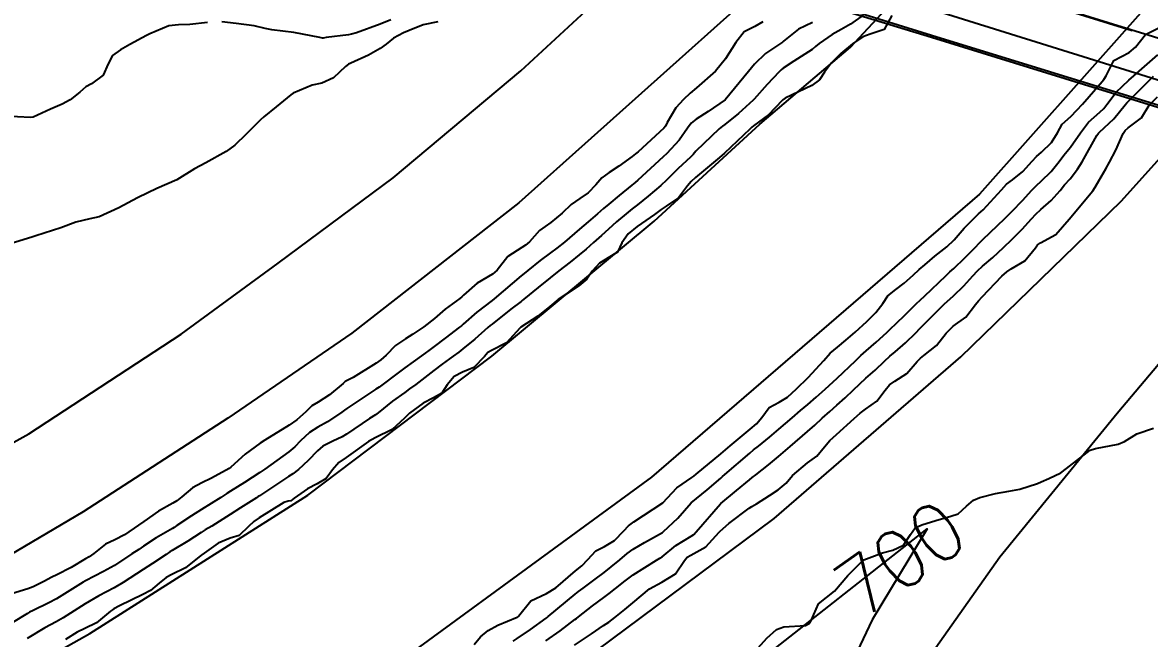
# Model space of a CAD drawing. Header units: metres. Extents: x 298520 to 308411, y 7433745 to 7450750.
# Drawn here: x 305872.2 to 305950.4, y 7435844.3 to 7435887 of the extents above; entities that cross this region are included whole.
import ezdxf
from ezdxf.enums import TextEntityAlignment as Align

# ---------------------------------------------------------------- set-up
doc = ezdxf.new("R2010")
doc.units = ezdxf.units.M
doc.header["$LTSCALE"] = 10
doc.linetypes.add('CONTINUO', pattern=[0])
for name, color, linetype in [('Cotas', 45, 'Continuous'), ('Curvas de Nivel 1m', 11, 'Continuous'), ('Curvas de Nivel 5m', 15, 'Continuous'), ('Eixo_Estaqueamento', 45, 'CONTINUO'), ('Hidrografia', 140, 'Continuous'), ('Linha Férrea', 251, 'TRACKS'), ('PONTE', 45, 'CONTINUO'), ('Pontes e viadutos', 190, 'Continuous'), ('Vias Primárias', 230, 'Continuous')]:
    doc.layers.add(name, color=color, linetype=linetype)
doc.styles.add('Style-STANDARD', font='STANDARD.shx')
doc.linetypes.add('TRACKS', pattern='A,0.15,[130,ltypeshp.shx,S=0.25,R=0,X=0,Y=0],0.15', length=0.3)

msp = doc.modelspace()

# ---------------------------------------------------------------- linework, layer by layer
at = {"layer": 'Curvas de Nivel 1m', "flags": 128}
for points, elevation in [([(305930.556, 7435887.527), (305929.675, 7435886.899), (305929.028, 7435886.541), (305928.388, 7435886.19), (305927.489, 7435885.565), (305927.235, 7435885.344), (305927.009, 7435885.153), (305925.742, 7435884.331), (305924.995, 7435883.845), (305924.854, 7435883.742), (305924.705, 7435883.603), (305923.873, 7435882.722), (305922.974, 7435881.693), (305922.906, 7435881.621), (305921.883, 7435880.707), (305920.947, 7435879.939), (305920.774, 7435879.814), (305920.56, 7435879.646), (305918.927, 7435878.079), (305918.736, 7435877.861), (305918.557, 7435877.674), (305917.716, 7435876.881), (305916.907, 7435876.081), (305916.5, 7435875.696), (305915.634, 7435874.967), (305914.883, 7435874.367), (305914.522, 7435874.079), (305914.096, 7435873.728), (305913.428, 7435873.173), (305912.862, 7435872.666), (305912.373, 7435872.23), (305911.838, 7435871.75), (305911.32, 7435871.282), (305910.84, 7435870.885), (305910.208, 7435870.393), (305909.42, 7435869.781), (305908.818, 7435869.297), (305907.992, 7435868.617), (305906.99, 7435867.808), (305906.888, 7435867.724), (305906.801, 7435867.659), (305906.089, 7435867.114), (305904.785, 7435866.089), (305904.646, 7435865.98), (305904.494, 7435865.843), (305903.584, 7435865.039), (305902.761, 7435864.368), (305902.473, 7435864.147), (305902.093, 7435863.867), (305901.32, 7435863.302), (305900.743, 7435862.861), (305899.488, 7435861.899), (305899.052, 7435861.581), (305898.724, 7435861.348), (305897.888, 7435860.746), (305896.892, 7435859.928), (305896.785, 7435859.846), (305896.701, 7435859.787), (305896.287, 7435859.524), (305894.688, 7435858.456), (305894.377, 7435858.272), (305893.729, 7435857.97), (305893.046, 7435857.61), (305892.676, 7435857.294), (305892.034, 7435856.622), (305891.342, 7435855.993), (305890.959, 7435855.697), (305890.655, 7435855.496), (305889.745, 7435854.915), (305888.635, 7435854.163), (305888.556, 7435854.109), (305888.432, 7435854.032), (305887.336, 7435853.333), (305886.621, 7435852.862), (305885.348, 7435852.069), (305884.885, 7435851.799), (305884.606, 7435851.623), (305883.662, 7435851.024), (305882.587, 7435850.379), (305882.416, 7435850.272), (305882.157, 7435850.104), (305881.218, 7435849.472), (305880.572, 7435849.049), (305879.185, 7435848.141), (305878.559, 7435847.779), (305877.495, 7435847.219), (305876.548, 7435846.661), (305875.791, 7435846.181), (305875.024, 7435845.704), (305874.531, 7435845.424), (305873.739, 7435844.994), (305872.513, 7435844.254)], 697), ([(305932.548, 7435887.505), (305932.013, 7435886.525), (305931.023, 7435886.202), (305930.522, 7435886.026), (305929.796, 7435885.538), (305929.006, 7435884.86), (305928.344, 7435884.212), (305927.852, 7435883.561), (305927.52, 7435883.032), (305926.984, 7435882.649), (305925.137, 7435881.76), (305924.974, 7435881.659), (305924.941, 7435881.633), (305924.916, 7435881.601), (305923.967, 7435880.601), (305922.946, 7435879.837), (305922.82, 7435879.746), (305922.685, 7435879.623), (305920.926, 7435877.96), (305920.571, 7435877.645), (305918.909, 7435876.262), (305918.597, 7435875.982), (305918.36, 7435875.675), (305917.734, 7435874.838), (305916.882, 7435874.279), (305916.524, 7435874.05), (305916.064, 7435873.702), (305914.864, 7435872.858), (305914.227, 7435872.359), (305913.797, 7435871.731), (305913.501, 7435871.076), (305912.837, 7435870.678), (305912.255, 7435870.322), (305911.737, 7435869.751), (305911.36, 7435869.212), (305910.813, 7435868.752), (305909.371, 7435867.781), (305908.798, 7435867.306), (305907.964, 7435866.625), (305906.784, 7435865.871), (305906.716, 7435865.811), (305905.8, 7435864.792), (305904.759, 7435864.261), (305904.495, 7435864.104), (305904.256, 7435863.845), (305903.513, 7435863.084), (305902.742, 7435862.756), (305902.155, 7435862.45), (305901.664, 7435861.871), (305901.3, 7435861.299), (305900.719, 7435860.975), (305900.007, 7435860.597), (305899.052, 7435859.905), (305898.699, 7435859.561), (305897.848, 7435858.761), (305896.686, 7435858.191), (305896.223, 7435857.937), (305894.672, 7435856.82), (305894.164, 7435856.469), (305893.704, 7435855.97), (305893.266, 7435855.361), (305892.648, 7435854.998), (305891.987, 7435854.642), (305891.048, 7435853.996), (305890.816, 7435853.813), (305890.631, 7435853.803), (305890.325, 7435853.7), (305888.619, 7435852.63), (305888.257, 7435852.393), (305887.876, 7435852.037), (305887.231, 7435851.416), (305886.6, 7435851.22), (305885.77, 7435850.887), (305884.634, 7435850.079), (305884.582, 7435850.034), (305883.5, 7435849.164), (305882.569, 7435848.698), (305882.176, 7435848.495), (305881.69, 7435848.109), (305881.085, 7435847.588), (305880.555, 7435847.308), (305878.939, 7435846.537), (305878.545, 7435846.316), (305878.44, 7435846.255), (305878.301, 7435846.152), (305877.338, 7435845.355), (305876.525, 7435844.961), (305875.995, 7435844.704), (305875.177, 7435844.19)], 696), ([(305897.754, 7435887.205), (305897.033, 7435886.91), (305895.374, 7435886.302), (305895.025, 7435886.202), (305894.819, 7435886.168), (305893.272, 7435885.978), (305893.063, 7435885.939), (305893.022, 7435885.934), (305892.838, 7435885.982), (305891.026, 7435886.33), (305889.502, 7435886.498), (305889.029, 7435886.598), (305888.276, 7435886.792), (305887.032, 7435886.957), (305886.035, 7435887.057)], 701), ([(305885.032, 7435887.02), (305883.813, 7435886.871), (305883.031, 7435886.863), (305882.346, 7435886.79), (305881.024, 7435886.235), (305880.799, 7435886.123), (305879.652, 7435885.502), (305879.008, 7435885.132), (305878.437, 7435884.72), (305878.132, 7435884.159), (305877.79, 7435883.357), (305876.979, 7435882.768), (305876.596, 7435882.555), (305876.164, 7435882.178), (305875.506, 7435881.643), (305874.96, 7435881.343), (305874.147, 7435881.01), (305872.946, 7435880.458), (305872.747, 7435880.42), (305870.947, 7435880.513)], 701), ([(305923.589, 7435887.06), (305923.03, 7435886.73), (305922.29, 7435886.362), (305921.708, 7435885.633), (305921.001, 7435884.487), (305920.297, 7435883.65), (305918.981, 7435882.489), (305918.537, 7435882.115), (305918.067, 7435881.679), (305917.549, 7435881.099), (305916.949, 7435880.077), (305916.824, 7435879.813), (305916.72, 7435879.693), (305914.926, 7435878.049), (305914.746, 7435877.901), (305914.514, 7435877.724), (305913.596, 7435877.053), (305912.911, 7435876.598), (305912.414, 7435876.239), (305911.995, 7435875.749), (305911.453, 7435875.196), (305910.888, 7435874.792), (305910.268, 7435874.383), (305909.655, 7435873.778), (305908.866, 7435873.128), (305908.087, 7435872.572), (305907.378, 7435871.805), (305907.105, 7435871.552), (305906.847, 7435871.399), (305905.88, 7435870.781), (305905.141, 7435869.835), (305904.82, 7435869.55), (305903.745, 7435868.919), (305902.805, 7435868.084), (305902.694, 7435867.971), (305902.553, 7435867.863), (305901.541, 7435867.127), (305900.789, 7435866.484), (305900.048, 7435865.891), (305899.298, 7435865.379), (305898.77, 7435865.054), (305898.088, 7435864.592), (305897.439, 7435863.923), (305897.078, 7435863.598), (305896.747, 7435863.368), (305895.155, 7435862.372), (305894.735, 7435862.17), (305894.598, 7435862.097), (305894.455, 7435861.963), (305893.511, 7435861.183), (305892.713, 7435860.674), (305892.284, 7435860.409), (305891.858, 7435859.988), (305891.245, 7435859.447), (305890.694, 7435859.059), (305889.02, 7435858.025), (305888.681, 7435857.825), (305887.646, 7435857.067), (305886.664, 7435856.144), (305886.538, 7435856.052), (305885.324, 7435855.399), (305884.648, 7435855.057), (305884.005, 7435854.724), (305883.255, 7435854.094), (305882.904, 7435853.823), (305882.629, 7435853.668), (305881.627, 7435853.106), (305880.616, 7435852.392), (305880.253, 7435852.125), (305879.283, 7435851.46), (305878.597, 7435851.105), (305877.947, 7435850.802), (305877.155, 7435850.164), (305876.823, 7435849.925), (305876.579, 7435849.788), (305875.571, 7435849.183), (305874.568, 7435848.675), (305874.241, 7435848.528), (305873.677, 7435848.209), (305872.936, 7435847.839), (305872.558, 7435847.719), (305871.426, 7435847.359)], 699), ([(305927.035, 7435887.016), (305926.065, 7435886.547), (305925.015, 7435885.712), (305924.957, 7435885.658), (305924.874, 7435885.601), (305923.761, 7435884.857), (305922.998, 7435884.124), (305922.583, 7435883.624), (305920.973, 7435881.64), (305919.782, 7435880.837), (305918.952, 7435880.302), (305918.601, 7435880.021), (305918.361, 7435879.676), (305917.777, 7435878.84), (305916.925, 7435877.931), (305916.675, 7435877.694), (305914.906, 7435876.066), (305914.718, 7435875.908), (305914.49, 7435875.724), (305913.607, 7435875.018), (305912.883, 7435874.41), (305912.522, 7435874.1), (305912.118, 7435873.748), (305911.449, 7435873.172), (305910.862, 7435872.666), (305909.82, 7435871.775), (305909.284, 7435871.346), (305908.841, 7435871.025), (305908.121, 7435870.509), (305907.263, 7435869.806), (305907.025, 7435869.604), (305906.819, 7435869.433), (305904.937, 7435867.838), (305904.802, 7435867.732), (305903.735, 7435866.909), (305902.785, 7435866.072), (305902.672, 7435865.973), (305902.532, 7435865.863), (305901.535, 7435865.109), (305900.763, 7435864.535), (305900.388, 7435864.256), (305899.898, 7435863.893), (305898.744, 7435863.044), (305898.083, 7435862.573), (305897.223, 7435861.925), (305896.942, 7435861.715), (305896.727, 7435861.563), (305895.739, 7435860.923), (305894.707, 7435860.22), (305894.557, 7435860.11), (305894.367, 7435859.963), (305893.369, 7435859.3), (305892.692, 7435858.935), (305892.11, 7435858.565), (305891.499, 7435857.992), (305891.097, 7435857.577), (305890.675, 7435857.216), (305889.005, 7435856.025), (305888.804, 7435855.884), (305888.659, 7435855.791), (305887.596, 7435855.094), (305886.64, 7435854.493), (305886.369, 7435854.322), (305885.954, 7435854.06), (305884.624, 7435853.223), (305883.924, 7435852.783), (305882.913, 7435852.097), (305882.733, 7435851.976), (305882.61, 7435851.906), (305881.471, 7435851.24), (305880.591, 7435850.674), (305880.262, 7435850.451), (305879.795, 7435850.132), (305878.575, 7435849.334), (305877.822, 7435848.905), (305876.564, 7435848.264), (305876.398, 7435848.172), (305874.551, 7435847.025), (305874.014, 7435846.74), (305872.929, 7435846.216), (305872.673, 7435846.087), (305872.54, 7435846.008), (305871.432, 7435845.328)], 698), ([(305903.555, 7435843.85), (305903.976, 7435844.391), (305904.527, 7435844.809), (305905.186, 7435845.178), (305906.542, 7435845.746), (305906.587, 7435845.765), (305906.623, 7435845.809), (305907.487, 7435846.867), (305908.559, 7435847.384), (305909.215, 7435847.78), (305910.575, 7435848.956), (305911.02, 7435849.314), (305911.444, 7435849.751), (305911.981, 7435850.357), (305912.597, 7435850.659), (305913.279, 7435851.057), (305913.935, 7435851.727), (305914.249, 7435852.091), (305914.619, 7435852.37), (305916.633, 7435853.69), (305917.607, 7435854.722), (305918.659, 7435855.433), (305918.799, 7435855.529), (305918.962, 7435855.666), (305920.677, 7435857.081), (305921.326, 7435857.634), (305922.695, 7435858.788), (305923.146, 7435859.168), (305923.523, 7435859.612), (305924.028, 7435860.292), (305924.719, 7435860.662), (305925.303, 7435861.013), (305925.926, 7435861.582), (305926.741, 7435862.376), (305927.816, 7435863.559), (305928.246, 7435864.07), (305928.767, 7435864.487), (305929.354, 7435864.961), (305929.998, 7435865.532), (305930.79, 7435866.257), (305931.422, 7435866.888), (305931.916, 7435867.509), (305932.264, 7435868.05), (305932.813, 7435868.489), (305933.39, 7435868.921), (305934.019, 7435869.488), (305934.435, 7435869.877), (305934.834, 7435870.206), (305935.516, 7435870.797), (305936.354, 7435871.457), (305936.858, 7435871.933), (305937.565, 7435872.744), (305938.243, 7435873.436), (305938.561, 7435873.748), (305938.879, 7435874.02), (305940.16, 7435875.411), (305940.497, 7435875.808), (305940.903, 7435876.095), (305941.636, 7435876.669), (305942.286, 7435877.386), (305942.583, 7435877.727), (305942.929, 7435878.012), (305943.616, 7435878.694), (305944.046, 7435879.369), (305944.366, 7435879.951), (305944.96, 7435880.504), (305945.389, 7435880.931), (305945.769, 7435881.348), (305946.987, 7435882.751), (305947.25, 7435883.068), (305947.405, 7435883.326), (305947.949, 7435884.375), (305949.009, 7435884.939), (305949.46, 7435885.303), (305950.138, 7435886.182), (305951.033, 7435886.633)], 696), ([(305906.243, 7435844.088), (305906.52, 7435844.268), (305907.451, 7435844.879), (305908.541, 7435845.674), (305908.606, 7435845.725), (305908.691, 7435845.788), (305910.559, 7435847.333), (305910.796, 7435847.522), (305911.106, 7435847.755), (305911.943, 7435848.372), (305912.574, 7435848.848), (305913.067, 7435849.246), (305913.646, 7435849.729), (305914.158, 7435850.156), (305914.594, 7435850.473), (305915.374, 7435850.936), (305916.612, 7435851.632), (305916.65, 7435851.652), (305916.694, 7435851.689), (305917.691, 7435852.61), (305918.614, 7435853.67), (305919.713, 7435854.588), (305920.659, 7435855.401), (305920.787, 7435855.513), (305920.935, 7435855.637), (305922.678, 7435857.128), (305922.946, 7435857.352), (305923.272, 7435857.614), (305924.052, 7435858.244), (305924.695, 7435858.792), (305925.615, 7435859.586), (305926.205, 7435860.083), (305926.717, 7435860.513), (305927.283, 7435861.006), (305927.899, 7435861.558), (305928.741, 7435862.334), (305930.004, 7435863.531), (305930.387, 7435863.897), (305930.764, 7435864.235), (305931.452, 7435864.834), (305932.186, 7435865.506), (305932.49, 7435865.798), (305932.789, 7435866.085), (305933.509, 7435866.78), (305934.219, 7435867.486), (305934.516, 7435867.773), (305934.808, 7435868.031), (305936.309, 7435869.458), (305936.571, 7435869.71), (305936.83, 7435869.948), (305937.609, 7435870.675), (305938.348, 7435871.435), (305938.595, 7435871.693), (305938.858, 7435871.947), (305940.374, 7435873.407), (305940.878, 7435873.918), (305941.604, 7435874.674), (305942.261, 7435875.386), (305942.573, 7435875.708), (305942.902, 7435876.005), (305943.6, 7435876.686), (305944.142, 7435877.368), (305944.482, 7435877.809), (305944.933, 7435878.368), (305945.621, 7435879.35), (305946.194, 7435880.102), (305946.965, 7435880.798), (305947.244, 7435881.052), (305947.456, 7435881.325), (305948.108, 7435882.193), (305948.99, 7435883.009), (305949.338, 7435883.305), (305951.008, 7435884.78)], 697), ([(305908.518, 7435844.109), (305909.516, 7435844.787), (305910.54, 7435845.571), (305910.646, 7435845.654), (305910.777, 7435845.758), (305911.766, 7435846.533), (305912.557, 7435847.118), (305912.915, 7435847.381), (305913.357, 7435847.732), (305914.022, 7435848.272), (305914.573, 7435848.685), (305916.197, 7435849.696), (305916.443, 7435849.834), (305916.587, 7435849.938), (305917.55, 7435850.729), (305918.609, 7435851.376), (305918.788, 7435851.49), (305918.966, 7435851.665), (305920.633, 7435853.619), (305920.656, 7435853.64), (305921.746, 7435854.529), (305922.658, 7435855.285), (305922.847, 7435855.431), (305923.091, 7435855.616), (305923.971, 7435856.306), (305924.676, 7435856.9), (305925.475, 7435857.588), (305926.694, 7435858.631), (305927.185, 7435859.078), (305927.703, 7435859.56), (305928.237, 7435860.028), (305928.716, 7435860.448), (305929.299, 7435860.967), (305929.887, 7435861.533), (305930.741, 7435862.326), (305931.369, 7435862.891), (305932.024, 7435863.507), (305932.402, 7435863.86), (305932.763, 7435864.164), (305933.484, 7435864.781), (305934.2, 7435865.486), (305934.49, 7435865.778), (305934.789, 7435866.075), (305936.17, 7435867.459), (305936.809, 7435868.057), (305937.525, 7435868.734), (305938.155, 7435869.437), (305938.476, 7435869.786), (305938.833, 7435870.111), (305939.543, 7435870.719), (305940.279, 7435871.409), (305940.859, 7435871.959), (305941.593, 7435872.666), (305942.238, 7435873.386), (305942.536, 7435873.724), (305942.879, 7435874.036), (305943.596, 7435874.663), (305944.219, 7435875.367), (305944.522, 7435875.741), (305944.905, 7435876.175), (305945.432, 7435876.836), (305945.742, 7435877.348), (305946.774, 7435879.166), (305946.879, 7435879.331), (305946.907, 7435879.367), (305946.944, 7435879.402), (305947.943, 7435880.336), (305948.737, 7435881.312), (305948.841, 7435881.444), (305948.976, 7435881.582), (305950.703, 7435883.284)], 698), ([(305910.514, 7435843.811), (305911.692, 7435844.582), (305912.534, 7435845.16), (305912.885, 7435845.39), (305913.299, 7435845.732), (305913.994, 7435846.28), (305914.553, 7435846.728), (305915.712, 7435847.703), (305916.568, 7435848.184), (305917.513, 7435848.741), (305918.136, 7435849.674), (305918.339, 7435849.92), (305918.589, 7435850.058), (305919.62, 7435850.632), (305920.543, 7435851.641), (305920.614, 7435851.723), (305921.234, 7435852.248), (305922.63, 7435853.305), (305922.82, 7435853.429), (305923.133, 7435853.615), (305924.052, 7435854.196), (305924.648, 7435854.584), (305925.199, 7435855.047), (305925.652, 7435855.585), (305926.672, 7435856.455), (305927.325, 7435856.915), (305927.866, 7435857.558), (305928.239, 7435858.003), (305928.692, 7435858.429), (305929.917, 7435859.532), (305930.33, 7435859.904), (305930.713, 7435860.181), (305931.507, 7435860.726), (305932.077, 7435861.507), (305932.375, 7435861.865), (305932.739, 7435862.125), (305933.574, 7435862.663), (305934.306, 7435863.484), (305934.518, 7435863.721), (305934.759, 7435863.901), (305935.643, 7435864.594), (305936.303, 7435865.457), (305936.788, 7435865.936), (305937.665, 7435866.571), (305938.344, 7435867.435), (305938.546, 7435867.692), (305938.808, 7435867.971), (305940.182, 7435869.41), (305940.516, 7435869.717), (305940.831, 7435869.926), (305941.757, 7435870.472), (305942.5, 7435871.384), (305942.655, 7435871.582), (305942.856, 7435871.731), (305943.919, 7435872.313), (305944.85, 7435873.36), (305946.491, 7435875.336), (305946.649, 7435875.581), (305946.903, 7435876.031), (305947.39, 7435876.851), (305947.65, 7435877.323), (305948.093, 7435878.157), (305948.584, 7435879.314), (305948.729, 7435879.53), (305948.949, 7435879.713), (305949.856, 7435880.4), (305950.406, 7435881.289), (305950.979, 7435881.858)], 699)]:
    msp.add_lwpolyline(points, dxfattribs=dict(at, elevation=elevation))
at = {"layer": 'Curvas de Nivel 5m', "elevation": 700, "flags": 128}
for points in [[(305901.035, 7435887.053), (305900.004, 7435886.867), (305899.029, 7435886.469), (305898.644, 7435886.296), (305897.936, 7435885.921), (305897.439, 7435885.503), (305897.012, 7435885.209), (305896.201, 7435884.746), (305894.996, 7435884.191), (305894.833, 7435884.124), (305894.61, 7435883.964), (305893.791, 7435883.166), (305892.981, 7435882.81), (305892.31, 7435882.657), (305890.974, 7435882.102), (305890.826, 7435882.002), (305889.813, 7435881.164), (305888.949, 7435880.468), (305888.718, 7435880.26), (305888.492, 7435880.035), (305887.716, 7435879.261), (305886.927, 7435878.503), (305886.34, 7435878.059), (305884.915, 7435877.275), (305884.135, 7435876.864), (305882.903, 7435876.1), (305881.518, 7435875.489), (305880.889, 7435875.187), (305880.17, 7435874.844), (305878.873, 7435874.15), (305877.509, 7435873.521), (305876.865, 7435873.381), (305875.892, 7435873.15), (305874.859, 7435872.764), (305873.127, 7435872.216), (305872.922, 7435872.149), (305872.851, 7435872.12), (305871.405, 7435871.674)], [(305923.249, 7435843.613), (305923.854, 7435844.276), (305924.532, 7435844.879), (305925.052, 7435845.076), (305926.537, 7435845.177), (305926.809, 7435845.297), (305926.96, 7435845.566), (305927.436, 7435846.679), (305928.563, 7435847.55), (305929.483, 7435848.632), (305930.393, 7435849.532), (305930.484, 7435849.631), (305930.586, 7435849.723), (305931.891, 7435850.213), (305932.596, 7435850.386), (305933.343, 7435850.751), (305933.835, 7435851.488), (305934.15, 7435851.952), (305934.62, 7435852.146), (305935.602, 7435852.444), (305936.626, 7435852.745), (305937.152, 7435852.921), (305937.719, 7435853.439), (305938.204, 7435853.87), (305938.642, 7435854.057), (305939.744, 7435854.322), (305940.649, 7435854.501), (305941.42, 7435854.63), (305942.658, 7435855.031), (305942.896, 7435855.141), (305943.445, 7435855.372), (305944.264, 7435855.767), (305944.67, 7435856.055), (305946.302, 7435857.336), (305946.684, 7435857.462), (305948.252, 7435857.75), (305948.689, 7435857.939), (305949.533, 7435858.464), (305950.699, 7435858.851)]]:
    msp.add_lwpolyline(points, dxfattribs=at)
at = {"layer": 'Eixo_Estaqueamento'}
msp.add_lwpolyline([(305645.017, 7436096.315), (305661.02, 7436071.863), (305678.2, 7436047.897), (305696.097, 7436025.188), (305723.755, 7435997.052), (305735.18, 7435986.894), (305760.876, 7435966.424), (305786.711, 7435949.033), (305815.171, 7435933.297), (305845.541, 7435919.118), (305868.578, 7435910.192), (305881.18, 7435906.223), (305902.227, 7435900.737), (305939.654, 7435889.448), (305949.225, 7435886.473)], dxfattribs=at)
at = {"layer": 'Hidrografia'}
for points, elevation in [([(305683.811, 7435775.597), (305747.272, 7435796.107), (305800.351, 7435812.62), (305822.32, 7435819.531), (305839.777, 7435826.023), (305848.764, 7435829.715), (305861.721, 7435836.099), (305876.859, 7435844.609), (305891.996, 7435854.215), (305904.767, 7435863.863), (305916.041, 7435873.238), (305923.381, 7435879.967), (305929.669, 7435885.303), (305940.4, 7435896.871), (305946.417, 7435904.606), (305954.716, 7435914.951), (305971.929, 7435937.199), (305988.532, 7435958.894), (306003.612, 7435978.487), (306021.544, 7436001.369), (306041.719, 7436027.299), (306061.699, 7436052.801), (306068.835, 7436061.989)], 696.52), ([(306081.853, 7436057.49), (306071.511, 7436044.22), (306045.283, 7436010.197), (306025.869, 7435985.274), (305999.467, 7435950.357), (305975.216, 7435919.009), (305956.325, 7435895.012), (305938.628, 7435875.111), (305915.863, 7435855.459), (305891.995, 7435838.006), (305863.581, 7435822.218), (305845.732, 7435814.977), (305843.676, 7435815.071), (305839.996, 7435813.591), (305837.607, 7435812.303), (305819.859, 7435806.18), (305816.131, 7435804.509), (305808.04, 7435802.257)], 696)]:
    msp.add_lwpolyline(points, dxfattribs=dict(at, elevation=elevation))
at = {"layer": 'Linha Férrea', "flags": 128}
msp.add_lwpolyline([(307827.162, 7434249.95), (307821.558, 7434258.806), (307819.524, 7434262.43), (307816.304, 7434268.219), (307813.681, 7434272.301), (307811.637, 7434275.461), (307798.221, 7434296.136), (307773.738, 7434334.032), (307761.734, 7434352.011), (307752.472, 7434367.888), (307735.134, 7434393.38), (307710.738, 7434431.015), (307694.807, 7434455.28), (307677.699, 7434482.208), (307665.381, 7434501.663), (307643.884, 7434534.842), (307627.559, 7434562.543), (307613.51, 7434586.874), (307596.955, 7434617.47), (307576.402, 7434659.978), (307564.169, 7434687.319), (307541.059, 7434734.946), (307530.172, 7434758.545), (307516.917, 7434785.92), (307501.763, 7434817.247), (307481.679, 7434859.302), (307459.201, 7434904.199), (307442.79, 7434936.268), (307425.275, 7434968.915), (307411.694, 7434992.242), (307402.565, 7435007.679), (307388.848, 7435028.501), (307366.947, 7435058.298), (307352.497, 7435076.75), (307335.708, 7435095.815), (307323.737, 7435108.404), (307304.876, 7435127.211), (307280.641, 7435149.596), (307260.895, 7435166.247), (307239.502, 7435183.006), (307222.59, 7435195.397), (307206.912, 7435206.431), (307191.542, 7435216.923), (307180.978, 7435223.581), (307147.083, 7435245.035), (307110.179, 7435267.866), (307071.327, 7435292.081), (307013.035, 7435328.917), (306934.22, 7435378.293), (306890.853, 7435406.012), (306860.761, 7435425.266), (306830.445, 7435444.172), (306783.165, 7435474.002), (306743.292, 7435499.125), (306730.646, 7435506.804), (306700.006, 7435524.558), (306649.968, 7435556.158), (306620.536, 7435574.685), (306585.884, 7435596.365), (306549.21, 7435619.443), (306511.464, 7435642.992), (306481.3, 7435662.066), (306449.914, 7435681.79), (306417.31, 7435702.158), (306386.499, 7435720.658), (306359.57, 7435735.78), (306332.265, 7435749.95), (306295.736, 7435767.254), (306254.914, 7435784.832), (306234.551, 7435793.029), (306198.8, 7435806.042), (306177.427, 7435813.736), (306139.201, 7435826.142), (306101.034, 7435838.043), (306051.969, 7435853.031), (306008.186, 7435866.647), (306003.579, 7435868.042), (305974.115, 7435878.736), (305939.654, 7435889.448), (305902.227, 7435900.737), (305881.18, 7435906.223), (305868.578, 7435910.192), (305845.541, 7435919.118), (305815.171, 7435933.297), (305786.711, 7435949.033), (305760.876, 7435966.424), (305735.18, 7435986.894), (305723.755, 7435997.052), (305696.097, 7436025.188), (305678.2, 7436047.897), (305661.02, 7436071.863), (305645.017, 7436096.315), (305622.371, 7436129.703), (305596.142, 7436168.749), (305576.091, 7436198.746), (305559.429, 7436223.15), (305539.44, 7436252.716), (305521.42, 7436279.841), (305512.691, 7436292.824), (305499.486, 7436312.983), (305480.027, 7436341.606), (305460.301, 7436370.83), (305441.558, 7436398.43), (305421.25, 7436428.242), (305402.577, 7436456.088), (305384.092, 7436483.75), (305369.125, 7436505.554), (305351.225, 7436532.173), (305338.344, 7436551.44), (305322.726, 7436574.869), (305306.914, 7436598.296), (305293.244, 7436619.058), (305277.818, 7436644.307), (305263.888, 7436668.981), (305254.713, 7436687.725), (305243.781, 7436710.837), (305233.952, 7436734.393), (305225.106, 7436755.865), (305215.533, 7436780.472), (305201.607, 7436815.682), (305193.173, 7436837.83), (305177.384, 7436877.752), (305166.792, 7436904.686), (305153.942, 7436937.689), (305141.501, 7436969.136), (305130.697, 7436996.497), (305122.016, 7437018.504), (305113.061, 7437043.102), (305101.513, 7437072.011), (305093.245, 7437092.935), (305082.037, 7437121.364), (305073.353, 7437143.916), (305060.568, 7437176.453), (305050.18, 7437206.397), (305043.414, 7437227.867), (305037.467, 7437248.165), (305034.526, 7437261.706), (305031.724, 7437274.104), (305028.718, 7437297.869), (305025.03, 7437326.573), (305023.117, 7437358.555), (305023.119, 7437387.114), (305024.829, 7437414.867), (305027.312, 7437439.505), (305027.407, 7437441.256), (305030.711, 7437462.666), (305036.039, 7437488.902), (305042.465, 7437516.919), (305048.776, 7437544.538), (305055.475, 7437572.1), (305062.866, 7437603.389), (305069.498, 7437630.688), (305077.032, 7437662.821), (305085.46, 7437698.138), (305091.819, 7437727.643), (305097.21, 7437749.95), (305103.918, 7437777.268), (305111.101, 7437807.1), (305121.202, 7437849.915), (305125.406, 7437866.973), (305130.992, 7437888.732), (305137.356, 7437914.575), (305143.477, 7437941.139), (305150.277, 7437969.227), (305155.626, 7437993.858), (305160.498, 7438017.389), (305165.529, 7438047.968), (305167.399, 7438065.921), (305168.452, 7438080.499), (305168.697, 7438098.822), (305168.499, 7438111.609), (305167.442, 7438129.409), (305165.734, 7438144.803), (305163.051, 7438159.253), (305157.36, 7438183.653), (305149.712, 7438209.61), (305142.146, 7438230.516), (305132.877, 7438252.552), (305120.435, 7438277.838), (305109.119, 7438297.22), (305107.007, 7438300.233), (305099.258, 7438311.382), (305091.426, 7438322.415), (305083.384, 7438332.797), (305079.569, 7438337.519), (305074.8, 7438344.056), (305056.823, 7438367.077), (305041.935, 7438386.352), (305023.225, 7438411.978), (305005.975, 7438436.561), (304993.284, 7438456.495), (304983.121, 7438473.171), (304969.538, 7438498.699), (304959.938, 7438517.087), (304947.328, 7438543.432), (304933.09, 7438572.791), (304924.306, 7438590.948), (304918.204, 7438604.464), (304911.783, 7438619.158), (304905.926, 7438632.437), (304900.315, 7438648.46), (304895.834, 7438661.886), (304892.174, 7438674.496), (304887.946, 7438691.238), (304884.694, 7438706.937), (304881.848, 7438723.698), (304879.326, 7438740.134), (304878.187, 7438758.916), (304877.537, 7438778.358), (304877.211, 7438799.094), (304877.455, 7438830.881), (304877.861, 7438863.017), (304878.268, 7438892.702), (304878.595, 7438920.109), (304878.677, 7438952.239), (304877.945, 7438980.303), (304876.318, 7439009.018), (304874.936, 7439022.788), (304873.229, 7439037.841), (304870.14, 7439056.141), (304864.855, 7439082.077), (304859.079, 7439105.013), (304850.377, 7439133.889), (304843.057, 7439154.06), (304836.382, 7439171.237), (304828.249, 7439190.114), (304817.674, 7439211.83), (304806.69, 7439232.736), (304796.364, 7439250.871), (304785.222, 7439269.009), (304772.779, 7439289.097), (304755.7, 7439316.738), (304736.912, 7439345.938), (304718.848, 7439374.335), (304700.222, 7439403.624), (304676.465, 7439440.714), (304659.061, 7439468.061), (304641.493, 7439495.549), (304629.289, 7439514.996), (304612.29, 7439541.915), (304598.786, 7439563.312), (304583.088, 7439588.524), (304568.608, 7439611.383), (304554.371, 7439633.59), (304540.465, 7439656.114), (304527.858, 7439675.88), (304515.488, 7439695.965), (304501.015, 7439718.74), (304492.557, 7439732.179), (304481.09, 7439749.95), (304464.698, 7439773.555), (304458.701, 7439781.55), (304447.468, 7439795.482), (304430.85, 7439814.016), (304417.942, 7439826.867), (304407.625, 7439836.385), (304393.358, 7439848.486), (304380.404, 7439858.342), (304362.661, 7439870.737), (304347.086, 7439880.296), (304333.248, 7439887.82), (304320.73, 7439894.061), (304304.927, 7439900.989), (304286.443, 7439908.157), (304266.642, 7439915.416), (304246.691, 7439922.501), (304225.186, 7439929.977), (304198.999, 7439939.195), (304168.468, 7439950.001), (304152.888, 7439955.629), (304135.919, 7439962.486), (304121.351, 7439968.798), (304105.783, 7439976.385), (304088.736, 7439985.334), (304071.183, 7439995.831), (304051.503, 7440008.737), (304042.509, 7440015.334), (304023.022, 7440030.473), (304002.682, 7440048.64), (303992.184, 7440058.522), (303980.444, 7440070.491), (303965.024, 7440086.226), (303949.368, 7440102.496), (303932.051, 7440120.671), (303917.21, 7440136.166), (303903.071, 7440150.772), (303879.085, 7440174.998), (303863.629, 7440189.711), (303849.061, 7440203.116), (303838.551, 7440211.886), (303825.964, 7440222.577), (303811.471, 7440233.814), (303798.026, 7440243.583), (303789.167, 7440249.782, 0.048699), (303782.733, 7440254.326, -0.013971), (303778.977, 7440256.716, 0.011385), (303767.539, 7440264.078, 0.000455), (303759.243, 7440269.144, 0.004014), (303749.319, 7440275.082, 0.008965), (303739.521, 7440280.605), (303729.166, 7440286.199), (303717.711, 7440292.151), (303693.717, 7440304.367), (303679.104, 7440311.896), (303660.942, 7440321.331), (303642.972, 7440330.918), (303636.468, 7440334.548), (303624.836, 7440341.295), (303611.994, 7440348.943), (303603.079, 7440354.598), (303596.281, 7440359.102), (303587.51, 7440365.427), (303578.605, 7440372.221), (303569.48, 7440379.633), (303558.633, 7440389.129), (303549.894, 7440397.253), (303541.539, 7440405.465), (303534.882, 7440412.293), (303523.465, 7440424.473), (303512.292, 7440437.463), (303502.617, 7440449.258), (303497.008, 7440456.501), (303488.044, 7440468.694), (303481.424, 7440477.682), (303475.375, 7440486.349), (303465.786, 7440500.535), (303456.113, 7440515.599), (303445.613, 7440532.252), (303432.87, 7440552.628), (303423.186, 7440568.064, -0.000757), (303417.987, 7440576.145, 0.007668), (303411.654, 7440585.694), (303403.602, 7440597.441), (303394.768, 7440609.244), (303388.857, 7440616.919), (303381.264, 7440625.91), (303374.43, 7440633.824), (303364.889, 7440644.089), (303358.774, 7440650.239), (303349.646, 7440658.739), (303339.722, 7440667.523), (303332.656, 7440673.464), (303326.724, 7440678.049, -0.018136), (303320.919, 7440682.537, 0.027105), (303312.535, 7440688.782, -0.001525), (303306.785, 7440692.624), (303296.835, 7440699.316), (303291.583, 7440702.647), (303280.845, 7440709.238, 0.008003), (303271.247, 7440714.648, 0.013057), (303255.936, 7440722.447, -0.001991), (303248.373, 7440726.091, 0.012147), (303243.6, 7440728.272, -0.002135), (303237.368, 7440730.971), (303223.7, 7440736.96), (303210.103, 7440742.741), (303193.904, 7440749.566), (303189.82, 7440751.298), (303177.394, 7440756.464), (303158.988, 7440764.273), (303141.646, 7440771.615), (303117.098, 7440781.981), (303101.554, 7440788.524), (303093.446, 7440792.234), (303076.052, 7440800.18), (303054.932, 7440810.372), (303040.156, 7440817.979), (303025.349, 7440825.886), (303013.344, 7440832.756), (303004.06, 7440838.538), (302994.271, 7440845.093), (302982.623, 7440853.413), (302969.58, 7440863.652), (302962.58, 7440869.547), (302953.339, 7440877.801), (302943.024, 7440887.539), (302938.586, 7440892.147), (302933.331, 7440897.537), (302924.321, 7440907.75), (302915.904, 7440917.945), (302907.517, 7440928.751), (302899.78, 7440938.97), (302892.734, 7440949.154), (302888.762, 7440955.109), (302884.574, 7440961.747), (302879.485, 7440969.887), (302873.287, 7440980.614), (302867.777, 7440990.898), (302859.79, 7441006.768), (302851.229, 7441025.298), (302846.823, 7441035.61), (302841.669, 7441047.987), (302837.148, 7441059.318), (302829.38, 7441078.789), (302825.24, 7441088.834), (302821.857, 7441097.357), (302816.249, 7441111.473), (302810.672, 7441125.205), (302804.678, 7441140.046), (302799.05, 7441153.537), (302792.202, 7441169.326), (302786.803, 7441181.368), (302782.699, 7441189.728), (302780.991, 7441193.272, -0.024435), (302778.706, 7441197.526, 0.018839), (302775.042, 7441204.531), (302769.048, 7441215.01), (302764.16, 7441223.098), (302758.012, 7441232.567), (302751.033, 7441242.929), (302746.425, 7441249.467, 0.01417), (302742.29, 7441255.115, -0.010578), (302734.95, 7441264.491, 0.026045), (302726.645, 7441274.447), (302714.77, 7441287.265), (302702.588, 7441299.413), (302690.064, 7441310.886), (302682.561, 7441317.234), (302675.22, 7441323.247), (302666.869, 7441329.42, 0.027574), (302658.671, 7441335.283, -0.011091), (302655.152, 7441337.629, 0.01172), (302645.719, 7441343.898, 0.006642), (302635.246, 7441350.318, 0.010482), (302620.241, 7441358.823, 0.013683), (302599.223, 7441369.429, 0.008553), (302586.726, 7441375.052, 0.011788), (302575.046, 7441379.747, 0.002778), (302570.558, 7441381.4), (302560.876, 7441384.907), (302551.005, 7441388.04), (302546.217, 7441389.527, -0.019135), (302544.903, 7441389.88, 0.019296), (302522.937, 7441395.786, 0.000461), (302511.662, 7441398.344, 0.010049), (302501.513, 7441400.424), (302492.392, 7441402.102), (302485.288, 7441403.295), (302471.447, 7441405.533), (302444.869, 7441409.521), (302415.277, 7441413.929), (302384.345, 7441418.639), (302365.976, 7441421.32), (302360.247, 7441421.986), (302338.704, 7441425.134), (302306.002, 7441430.395), (302286.923, 7441434.198), (302278.604, 7441436.007), (302270.237, 7441438.277), (302260.05, 7441441.209), (302248.718, 7441444.793), (302234.932, 7441449.831), (302225.681, 7441453.688), (302223.91, 7441454.587), (302211.722, 7441460.078), (302198.55, 7441466.939), (302185.194, 7441474.434), (302176.266, 7441480.044), (302166.746, 7441486.088), (302155.705, 7441493.817), (302145.197, 7441501.908), (302133.651, 7441511.457), (302124.111, 7441520.003), (302113.796, 7441530.075), (302104.384, 7441540.03), (302095.467, 7441550.013), (302086.579, 7441560.931), (302077.65, 7441573.115), (302070.772, 7441583.077), (302062.647, 7441595.881), (302055.334, 7441608.401), (302048.687, 7441620.587), (302040.377, 7441636.793), (302032.957, 7441653.052), (302027.217, 7441666.295), (302023.745, 7441674.151), (302020.233, 7441682.946), (302013.855, 7441699.656), (302006.743, 7441720.028), (302000.143, 7441739.465), (301996.81, 7441749.517), (301993.173, 7441760.442), (301988.741, 7441774.004), (301985.313, 7441784.598), (301976.672, 7441811.028), (301970.969, 7441828.13), (301966.757, 7441840.46), (301961.824, 7441854.796), (301956.599, 7441869.324), (301952.694, 7441879.426), (301950.212, 7441885.776), (301947.263, 7441893.123), (301942.827, 7441902.996), (301936.943, 7441915.47), (301925.249, 7441938.089), (301919.939, 7441947.811), (301913.515, 7441959.082), (301904.124, 7441974.92), (301894.52, 7441990.438), (301891.413, 7441995.461), (301886.489, 7442003.183), (301878.67, 7442015.285), (301873.464, 7442023.436), (301865.157, 7442036.288), (301855.839, 7442050.938), (301845.976, 7442066.833), (301838.272, 7442079.461), (301830.416, 7442092.887), (301825.548, 7442101.779), (301821.376, 7442109.453), (301815.662, 7442120.908), (301811.106, 7442130.238), (301807.699, 7442137.999), (301806.423, 7442140.601, 0.023261), (301801.857, 7442152.453, -0.028715), (301797.552, 7442164.003, 0.012936), (301793.732, 7442175.332, -0.025942), (301792.423, 7442179.575, 0.006006), (301789.905, 7442189.062, -0.014708), (301788.14, 7442196.216), (301785.975, 7442206.246), (301784.367, 7442214.306, 0.006026), (301783.559, 7442218.841, -0.007665), (301782.521, 7442224.78, -0.006079), (301780.959, 7442235.44, -0.002739), (301779.703, 7442245.206), (301779.178, 7442249.477), (301778.675, 7442254.381), (301778.065, 7442260.482), (301777.318, 7442271.291), (301776.984, 7442275.413), (301775.911, 7442292.595), (301775.204, 7442301.965), (301774.189, 7442318.205), (301773.646, 7442327.416), (301773.089, 7442335.875), (301772.127, 7442350.268), (301771.292, 7442362.115), (301770.725, 7442371.572), (301769.865, 7442382.07), (301768.552, 7442394.647), (301768.148, 7442398.421), (301767.394, 7442406.074), (301767.009, 7442408.608), (301766.499, 7442411.782), (301764.779, 7442423.533), (301763.465, 7442430.863), (301760.77, 7442444.807), (301759.479, 7442450.076), (301758.259, 7442454.401), (301755.339, 7442466.071), (301751.665, 7442478.105, 0.014406), (301747.843, 7442489.506, -0.000078), (301746.016, 7442494.48), (301743.45, 7442501.467), (301738.686, 7442513.328), (301735.709, 7442520.321), (301732.431, 7442527.285), (301727.104, 7442538.17), (301722.927, 7442546.111, 0.012187), (301718.524, 7442554.109, 0.000535), (301713.357, 7442562.952, 0.014127), (301707.985, 7442571.558, 0.00131), (301703.078, 7442578.904, 0.005502), (301696.107, 7442589.038, 0.012739), (301690.664, 7442596.364, -0.003293), (301687.73, 7442600.161, 0.014011), (301683.494, 7442605.405), (301674.266, 7442616.2), (301665.746, 7442625.395), (301657.648, 7442633.669), (301647.393, 7442643.457), (301636.008, 7442653.979), (301626.6, 7442662.308), (301605.302, 7442680.695), (301585.626, 7442697.221), (301571.106, 7442709.224), (301556.026, 7442721.963), (301546.373, 7442729.879), (301533.385, 7442740.748), (301522.722, 7442749.605), (301509.812, 7442760.238), (301495.057, 7442772.28), (301477.473, 7442786.656), (301465.134, 7442796.879), (301456.431, 7442804.066), (301435.244, 7442821.757), (301421.836, 7442832.858), (301396.975, 7442853.686), (301385.141, 7442863.625), (301370.663, 7442875.779), (301364.72, 7442880.333), (301363.394, 7442881.709), (301340.635, 7442900.571), (301323.028, 7442915.478), (301312.785, 7442924.11), (301300.577, 7442934.699), (301285.849, 7442948.16), (301276.269, 7442957.316), (301270.655, 7442962.881), (301259.99, 7442974.031), (301253.515, 7442981.219), (301247.895, 7442987.531), (301240.384, 7442996.742), (301229.998, 7443009.989), (301221.855, 7443021.632), (301213.131, 7443035.04), (301205.731, 7443047.193), (301200.054, 7443057.202), (301196.13, 7443064.495), (301190.777, 7443075.159), (301186.743, 7443083.781), (301181.573, 7443095.717), (301178.314, 7443103.871), (301173.662, 7443116.191), (301169.173, 7443129.408), (301164.144, 7443147.31, -0.01791), (301159.61, 7443166.203, -0.00496), (301157.559, 7443176.875, -0.011511), (301154.972, 7443193.236, -0.007375), (301153.508, 7443205.472), (301152.718, 7443213.017, -0.00222), (301152.224, 7443222.44), (301151.729, 7443232.749), (301151.603, 7443240.182), (301151.639, 7443249.448), (301151.725, 7443255.841, -0.000163), (301152.025, 7443263.846, -0.011094), (301152.62, 7443273.75), (301153.007, 7443278.435), (301153.225, 7443280.621), (301153.695, 7443286.694, -0.028501), (301154.086, 7443291.63), (301155.314, 7443300.595), (301156.339, 7443307.456), (301157.491, 7443314.977), (301159.202, 7443325.07), (301161.789, 7443338.495), (301165.144, 7443354.564), (301169.449, 7443374.231), (301172.81, 7443391.595), (301174.68, 7443401.171), (301178.924, 7443420.669), (301181.694, 7443433.864), (301184.295, 7443446.536), (301187.696, 7443463.235), (301190.748, 7443479.811), (301192.552, 7443489.809), (301194.095, 7443499.341), (301196.062, 7443513.194), (301197.815, 7443528.847), (301198.978, 7443543.028), (301199.581, 7443554.271), (301200.059, 7443564.719), (301200.282, 7443573.9), (301200.162, 7443588.233), (301199.927, 7443598.374), (301199.281, 7443610.703), (301198.702, 7443618.87), (301198.183, 7443625.385), (301197.204, 7443633.937, -0.007667), (301196.167, 7443643.146, 0.025395), (301194.851, 7443652, -0.01031), (301194.43, 7443654.342), (301193.513, 7443660.134), (301192.135, 7443668.077), (301188.578, 7443684.771), (301185.498, 7443697.176), (301182.785, 7443706.834), (301181.462, 7443711.268), (301177.711, 7443723.713), (301173.808, 7443734.628), (301171.261, 7443741.672), (301169.728, 7443745.668), (301168.223, 7443749.256), (301166.222, 7443754.29), (301158.307, 7443772.479), (301152.394, 7443784.66), (301147.869, 7443793.508), (301140.961, 7443806.331), (301134.742, 7443816.987), (301130.672, 7443823.903), (301127.116, 7443829.58), (301117.999, 7443843.643), (301110.123, 7443855.073), (301103.904, 7443863.685), (301096.373, 7443873.957), (301091.515, 7443880.268), (301082.097, 7443891.988), (301075.191, 7443900.343), (301066.669, 7443910.076), (301057.942, 7443919.52), (301047.68, 7443929.617), (301040.637, 7443936.582), (301031.883, 7443944.37), (301023.758, 7443951.563), (301019.288, 7443955.054), (301009.556, 7443962.804), (300997.58, 7443972.16), (300983.871, 7443982.451), (300964.188, 7443997.461), (300944.108, 7444013.327), (300932.299, 7444022.947), (300914.026, 7444037.339), (300891.313, 7444055.807), (300879.97, 7444064.814), (300848.153, 7444089.828), (300830.362, 7444103.6), (300820.582, 7444111.406), (300808.788, 7444120.923), (300790.074, 7444136.492), (300778.414, 7444146.774), (300770.686, 7444153.71), (300758.584, 7444165.332), (300747.358, 7444176.88), (300740.382, 7444184.133), (300726.752, 7444199.558), (300715.031, 7444213.522), (300701.451, 7444231.207), (300695.757, 7444239.063), (300691.098, 7444245.691), (300688.496, 7444249.683), (300679.245, 7444263.561), (300673.509, 7444272.713), (300665.013, 7444287.411), (300658.593, 7444299.121), (300654.523, 7444306.913), (300645.889, 7444324.778), (300638.775, 7444340.504), (300632.002, 7444357.092), (300623.229, 7444381.315), (300618.039, 7444396.735), (300611.737, 7444416.065), (300609.685, 7444423.435), (300606.998, 7444434.668), (300602.946, 7444451.568), (300599.969, 7444467.01), (300597.626, 7444480.248), (300594.733, 7444500.078), (300593.893, 7444507.369), (300592.267, 7444522.787), (300591.511, 7444531.442), (300590.493, 7444544.959), (300589.841, 7444557.299), (300589.096, 7444574.018), (300588.343, 7444602.107), (300587.685, 7444624.209), (300587.294, 7444638.301), (300586.409, 7444654.83), (300585.213, 7444670.921), (300583.32, 7444689.362), (300581.913, 7444699.787), (300579.93, 7444713.25), (300577.016, 7444730.379), (300574.607, 7444742.839), (300573.261, 7444749.503), (300571.951, 7444755.507), (300567.968, 7444771.617), (300563.223, 7444789.714), (300556.388, 7444811.413), (300552.813, 7444821.862), (300552.051, 7444823.547), (300548.135, 7444834.224), (300543.898, 7444845.238), (300538.737, 7444857.627), (300534.37, 7444867.272, 0.016186), (300529.659, 7444877.358), (300521.065, 7444894.307), (300515.468, 7444904.77), (300506.539, 7444920.708), (300501.331, 7444929.076), (300498.824, 7444933.12), (300487.096, 7444951.631), (300473.997, 7444971.561), (300463.472, 7444987.491), (300453.773, 7445002.708), (300450.06, 7445008.599), (300443.364, 7445019.573), (300432.151, 7445039.253), (300421.263, 7445060.113), (300412.901, 7445077.325), (300404.443, 7445096.117), (300400.04, 7445106.506), (300395.554, 7445118.008), (300385.79, 7445146.048), (300379.043, 7445169.005), (300374.061, 7445187.954), (300369.452, 7445208.366), (300365.384, 7445228.498), (300362.756, 7445242.388), (300361.678, 7445249.758), (300360.143, 7445261.703), (300359.094, 7445273.894), (300358.442, 7445281.783), (300357.503, 7445297.711), (300357.204, 7445314.251), (300357.2, 7445325.495), (300357.632, 7445341.062), (300358.792, 7445365.539), (300359.702, 7445378.899), (300360.824, 7445394.556), (300361.814, 7445408.831), (300364.105, 7445434.807), (300365.553, 7445451.778), (300367.396, 7445471.835), (300368.852, 7445486.766), (300370.027, 7445499.471), (300371.464, 7445515.344), (300372.683, 7445526.312), (300373.395, 7445530.963), (300374.893, 7445547.685), (300376.205, 7445560.819), (300377.581, 7445575.805), (300379.871, 7445599.676), (300382.66, 7445627.08), (300384.233, 7445644.036), (300384.749, 7445648.276), (300386.133, 7445663.647)], format="xyb", dxfattribs=at)
at = {"layer": 'PONTE', "color": 3, "linetype": 'CONTINUO'}
for points in [[(305897.136, 7435897.907, 707.94), (305896.723, 7435897.286, 707.631), (305896.85, 7435897.044, 707.541), (305897.226, 7435897.6, 707.914), (305935.282, 7435885.994, 708.058), (305983.314, 7435871.153, 707.977), (305982.599, 7435870.314, 707.248), (305982.795, 7435870.118, 707.237), (305983.667, 7435871.22, 707.978)], [(305990.535, 7435878.716, 707.907), (305983.667, 7435871.22, 707.978), (305977.283, 7435873.087, 708.007), (305976.547, 7435873.409, 708.013), (305935.283, 7435886.104, 708.059), (305915.147, 7435892.393, 708.003), (305913.894, 7435892.759, 708.003), (305897.136, 7435897.907, 707.94)]]:
    msp.add_polyline3d(points, dxfattribs=at)
at = {"layer": 'Pontes e viadutos'}
msp.add_lwpolyline([(305984.974, 7435869.682), (305984.235, 7435872.134), (305975.167, 7435875.462), (305915.052, 7435894.261), (305896.671, 7435899.325), (305894.665, 7435898.427)], dxfattribs=at)
at = {"layer": 'Vias Primárias'}
for points, elevation in [([(306060.797, 7436064.683), (306030.303, 7436025.334), (306005.714, 7435993.127), (305987.404, 7435969.496), (305974.374, 7435952.362), (305948.334, 7435918.121), (305932.327, 7435899.119), (305921.712, 7435887.97), (305906.641, 7435874.508), (305895.048, 7435865.458), (305886.438, 7435859.565), (305876.402, 7435853.051), (305868.249, 7435848.245), (305862.546, 7435845.397), (305844.618, 7435836.471), (305836.286, 7435833.223), (305821.475, 7435827.957), (305813.26, 7435825.454), (305806.978, 7435823.719)], 700.167), ([(305715.911, 7435755.924), (305766.395, 7435775.006), (305802.56, 7435789.247), (305820.904, 7435795.98), (305848.778, 7435806.672), (305862.689, 7435813.525), (305875.947, 7435820.333), (305886.641, 7435826.325), (305905.911, 7435838.854), (305924.379, 7435852.603), (305937.337, 7435863.817), (305948.457, 7435874.614), (305963.156, 7435890.95), (305977.437, 7435909.471), (305990.677, 7435927.282), (306007.456, 7435948.337), (306025.18, 7435971.668), (306040.194, 7435991.016), (306054.057, 7436009.481), (306073.719, 7436034.31), (306089.757, 7436054.863)], 703.393)]:
    msp.add_lwpolyline(points, dxfattribs=dict(at, elevation=elevation))
for points in [[(306029.071, 7435961.863), (306017.607, 7435946.553), (306003.735, 7435928.428), (305993.732, 7435915.359), (305983.5, 7435902.093), (305971.864, 7435887.954), (305960.42, 7435874.387), (305948.177, 7435859.874), (305940.03, 7435849.901), (305935.591, 7435843.609, 0.082442), (305933.502, 7435839.282, 0.107171), (305933.008, 7435832.417, 0.151443), (305935.478, 7435827.201, 0.180633), (305944.826, 7435822.447, 0.140981), (305950.673, 7435823.433), (305954.581, 7435825.605, 0.012142), (305961.336, 7435829.576, -0.010571), (305968.333, 7435833.718, -0.121814), (305973.466, 7435835.145, -0.038649), (305979.797, 7435834.836), (305991.389, 7435833.049), (306006.34, 7435830.136), (306017.694, 7435826.852)], [(305861.51, 7435852.293), (305872.633, 7435858.479), (305883.211, 7435865.391), (305889.941, 7435870.307), (305897.919, 7435876.232), (305906.779, 7435883.663), (305913.994, 7435890.356), (305917.199, 7435893.557, 0.018112), (305923.173, 7435899.973, 0.142671), (305923.897, 7435901.551, 0.084365), (305923.777, 7435907.113, 0.127671), (305921.807, 7435911.254, 0.111211), (305916.559, 7435915.256, 0.027687), (305910.741, 7435917.542, 0.054583), (305907.175, 7435918.303), (305901.126, 7435919.383), (305894.505, 7435920.631), (305886.172, 7435922.872), (305876.501, 7435925.688), (305865.724, 7435929.329)], [(305922.748, 7435842.24), (305934.994, 7435851.866), (305931.169, 7435845.568), (305928.65, 7435840.24, 0.066033)]]:
    msp.add_lwpolyline(points, format="xyb", dxfattribs=at)

# ---------------------------------------------------------------- texts
at = {"layer": 'Cotas', "style": 'Style-STANDARD'}
msp.add_text('700', height=4, rotation=35.23794, dxfattribs=at).set_placement((305933.119, 7435849.815, 700), align=Align.MIDDLE_CENTER)

doc.saveas('drawing.dxf')
